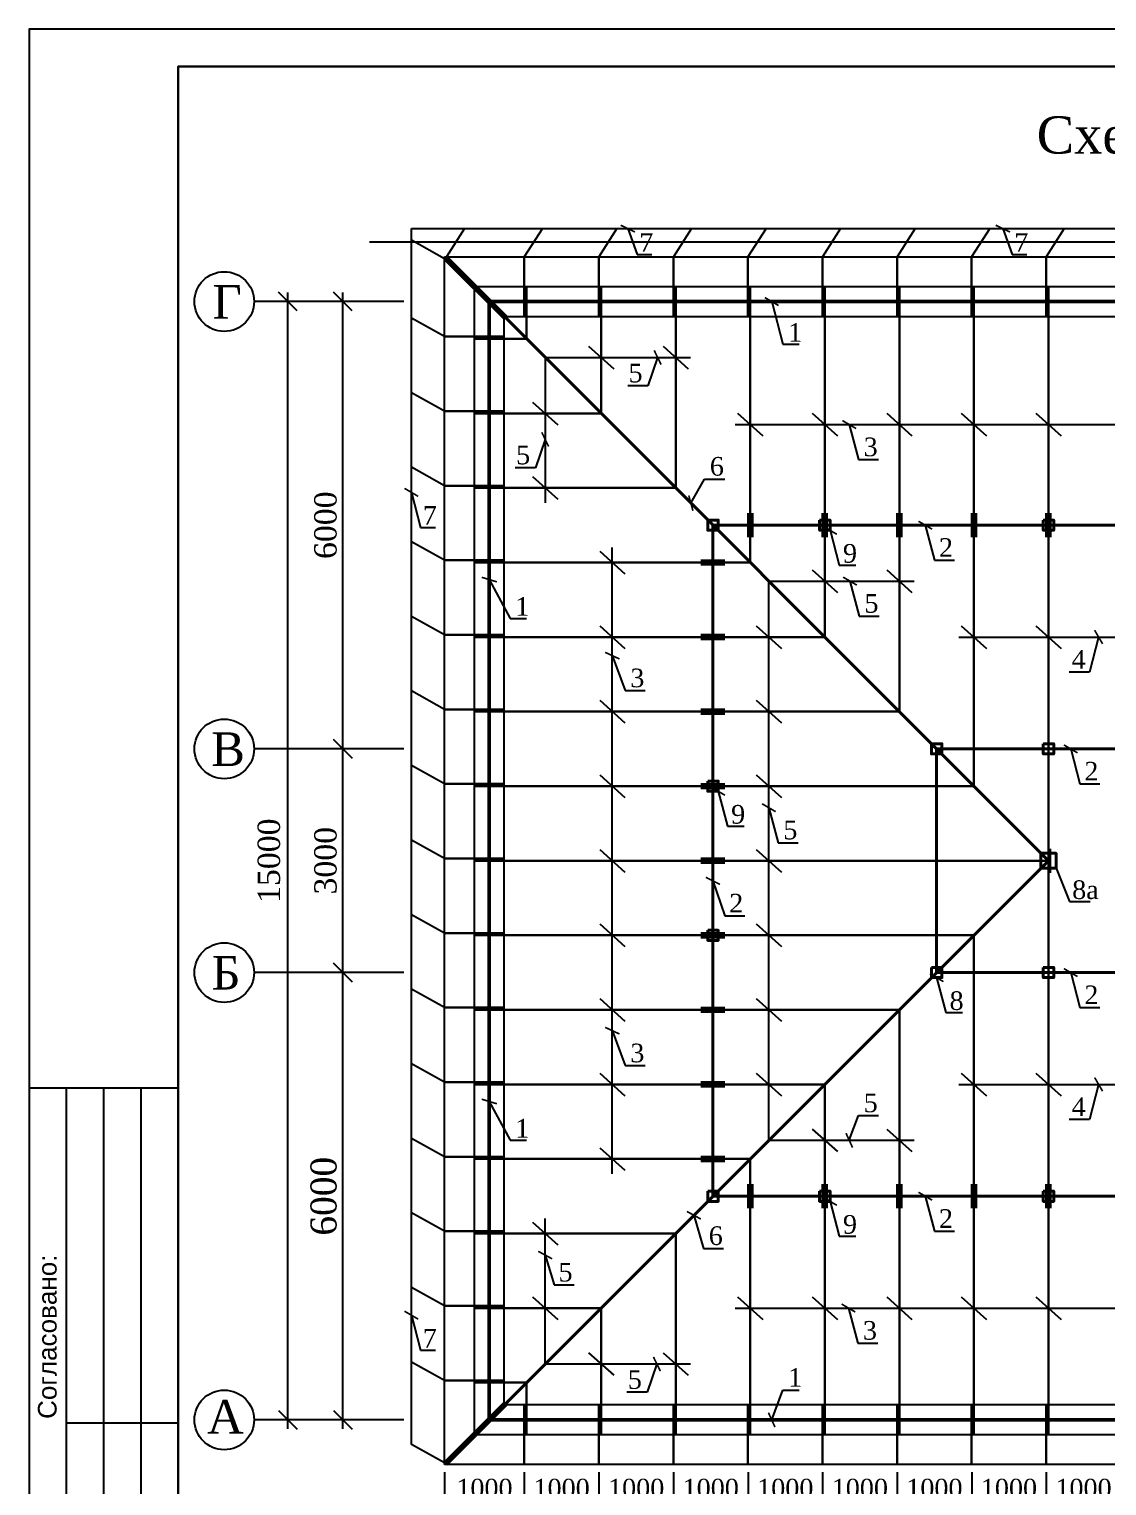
# Model space of a CAD drawing. Header units: millimetres. Extents: x 572274 to 2241483, y -888675 to -304135.
# Drawn here: x 1799981 to 1814436, y -635346 to -615807 of the extents above; entities that cross this region are included whole.
import ezdxf

# ---------------------------------------------------------------- set-up
doc = ezdxf.new("R2010")
doc.units = ezdxf.units.MM
doc.linetypes.add('ACAD_ISO02W100', pattern=[15, 12, -3])
doc.linetypes.add('ACAD_ISO04W100', pattern=[30, 24, -3, 0, -3])
for name, color, linetype, lineweight in [('PLAN', 250, 'Continuous', 25), ('Размерные линии', 5, 'Continuous', 9), ('стены', 250, 'Continuous', 30)]:
    doc.layers.add(name, color=color, linetype=linetype, lineweight=lineweight)
doc.layers.add('Оси', color=10, linetype='ACAD_ISO04W100')
doc.styles.add('arial', font='arial.ttf', dxfattribs={"height": 300})
doc.styles.get("Standard").update_dxf_attribs({"font": 'isocpeur.ttf'})
doc.styles.add('WMF-Times New Roman0', font='times.ttf')
doc.dimstyles.new('Copy(2) of ISO-25', dxfattribs={"dimtxt": 300, "dimasz": 180, "dimexe": 60, "dimexo": 0, "dimgap": 80, "dimtad": 1, "dimtxsty": 'Standard', "dimblk": 'ARCHTICK', "dimcen": 150, "dimdle": 60, "dimazin": 0, "dimtfac": 1, "dimtmove": 0, "dimatfit": 3, "dimfxl": 60, "dimarcsym": 0})
doc.dimstyles.new('ISO-25$0', dxfattribs={"dimtxt": 300, "dimasz": 200, "dimexe": 100, "dimexo": 300, "dimgap": 50, "dimtad": 1, "dimdec": 0, "dimtxsty": 'Standard', "dimblk": 'OBLIQUE', "dimcen": 250, "dimdle": 150, "dimadec": 0, "dimazin": 0, "dimtfac": 1, "dimtdec": 0, "dimtmove": 0, "dimatfit": 3, "dimldrblk": 'OBLIQUE', "dimfxl": 1.25, "dimarcsym": 0})

# ---------------------------------------------------------------- blocks, each defined once
blk = doc.blocks.new('shtamp cheti azu')
blk.add_line((455458, 81217), (457458, 81217))
at = {"lineweight": 25, "ltscale": 100}
for p, q in [((455958, 74717), (455958, 81217)), ((456458, 74717), (456458, 81217)), ((456958, 74717), (456958, 81217)), ((457458, 76717), (455958, 76717)), ((457458, 74702), (455458, 74702)), ((456258, 66217), (456258, 74717)), ((456758, 66217), (456758, 74717)), ((457458, 72217), (456258, 72217)), ((457458, 68717), (456258, 68717)), ((457458, 66217), (456258, 66217))]:
    blk.add_line(p, q, dxfattribs=at)
at = {"color": 1, "linetype": 'ACAD_ISO02W100', "lineweight": 5, "ltscale": 70, "char_height": 250, "attachment_point": 1, "rotation": 90, "style": 'arial'}
for s, insert in [('{\\fArial|b0|i0|c204|p34;Согласовано:}', (455576, 76776)), ('{\\fArial|b0|i0|c204|p34;Взам. инв. N}', (456376, 72315)), ('{\\fArial|b0|i0|c204|p34;Подпись и дата}', (456376, 68815)), ('{\\fArial|b0|i0|c204|p34;Инв. N подл.}', (456376, 66315))]:
    blk.add_mtext(s, dxfattribs=dict(at, insert=insert))
blk = doc.blocks.new('_Oblique')
at = {"color": 0, "linetype": 'ByBlock', "lineweight": -2}
blk.add_line((-0.5, -0.5), (0.5, 0.5), dxfattribs=at)
blk = doc.blocks.new('*D797')
at = {"color": 0, "lineweight": -2, "transparency": 16777216}
for p, q in [((1806623, -635161), (1806623, -635656)), ((1807623, -635161), (1807623, -635656)), ((1806523, -635556), (1807723, -635556))]:
    blk.add_line(p, q, dxfattribs=at)
at = {"layer": 'Defpoints', "color": 0, "lineweight": 25, "transparency": 16777216}
for p in [(1806623, -635061), (1807623, -635061), (1807623, -635556)]:
    blk.add_point(p, dxfattribs=at)
at = {"color": 0, "lineweight": -2, "transparency": 16777216, "xscale": 180, "yscale": 180, "zscale": 180, "rotation": 180}
blk.add_blockref('_Oblique', (1806623, -635556), dxfattribs=at)
at = {"color": 0, "lineweight": -2, "transparency": 16777216, "xscale": 180, "yscale": 180, "zscale": 180}
blk.add_blockref('_Oblique', (1807623, -635556), dxfattribs=at)
at = {"color": 0, "lineweight": 25, "transparency": 16777216, "insert": (1807123, -635378), "char_height": 300, "attachment_point": 5, "style": 'WMF-Times New Roman0'}
blk.add_mtext('{\\H0.83333x;1000}', dxfattribs=at)
blk = doc.blocks.new('*D798')
at = {"color": 0, "lineweight": -2, "transparency": 16777216}
for p, q in [((1805553, -635161), (1805553, -635656)), ((1806623, -635161), (1806623, -635656)), ((1805453, -635556), (1806723, -635556))]:
    blk.add_line(p, q, dxfattribs=at)
at = {"layer": 'Defpoints', "color": 0, "lineweight": 25, "transparency": 16777216}
for p in [(1805553, -635061), (1806623, -635061), (1806623, -635556)]:
    blk.add_point(p, dxfattribs=at)
at = {"color": 0, "lineweight": -2, "transparency": 16777216, "xscale": 180, "yscale": 180, "zscale": 180, "rotation": 180}
blk.add_blockref('_Oblique', (1805553, -635556), dxfattribs=at)
at = {"color": 0, "lineweight": -2, "transparency": 16777216, "xscale": 180, "yscale": 180, "zscale": 180}
blk.add_blockref('_Oblique', (1806623, -635556), dxfattribs=at)
at = {"color": 0, "lineweight": 25, "transparency": 16777216, "insert": (1806088, -635378), "char_height": 300, "attachment_point": 5, "style": 'WMF-Times New Roman0'}
blk.add_mtext('{\\H0.83333x;1000}', dxfattribs=at)
blk = doc.blocks.new('*D799')
at = {"color": 0, "lineweight": -2, "transparency": 16777216}
for p, q in [((1807623, -635161), (1807623, -635656)), ((1808623, -635161), (1808623, -635656)), ((1807523, -635556), (1808723, -635556))]:
    blk.add_line(p, q, dxfattribs=at)
at = {"layer": 'Defpoints', "color": 0, "lineweight": 25, "transparency": 16777216}
for p in [(1807623, -635061), (1808623, -635061), (1808623, -635556)]:
    blk.add_point(p, dxfattribs=at)
at = {"color": 0, "lineweight": -2, "transparency": 16777216, "xscale": 180, "yscale": 180, "zscale": 180, "rotation": 180}
blk.add_blockref('_Oblique', (1807623, -635556), dxfattribs=at)
at = {"color": 0, "lineweight": -2, "transparency": 16777216, "xscale": 180, "yscale": 180, "zscale": 180}
blk.add_blockref('_Oblique', (1808623, -635556), dxfattribs=at)
at = {"color": 0, "lineweight": 25, "transparency": 16777216, "insert": (1808123, -635378), "char_height": 300, "attachment_point": 5, "style": 'WMF-Times New Roman0'}
blk.add_mtext('{\\H0.83333x;1000}', dxfattribs=at)
blk = doc.blocks.new('*D800')
at = {"color": 0, "lineweight": -2, "transparency": 16777216}
for p, q in [((1808623, -635161), (1808623, -635656)), ((1809623, -635161), (1809623, -635656)), ((1808523, -635556), (1809723, -635556))]:
    blk.add_line(p, q, dxfattribs=at)
at = {"layer": 'Defpoints', "color": 0, "lineweight": 25, "transparency": 16777216}
for p in [(1808623, -635061), (1809623, -635061), (1809623, -635556)]:
    blk.add_point(p, dxfattribs=at)
at = {"color": 0, "lineweight": -2, "transparency": 16777216, "xscale": 180, "yscale": 180, "zscale": 180, "rotation": 180}
blk.add_blockref('_Oblique', (1808623, -635556), dxfattribs=at)
at = {"color": 0, "lineweight": -2, "transparency": 16777216, "xscale": 180, "yscale": 180, "zscale": 180}
blk.add_blockref('_Oblique', (1809623, -635556), dxfattribs=at)
at = {"color": 0, "lineweight": 25, "transparency": 16777216, "insert": (1809123, -635378), "char_height": 300, "attachment_point": 5, "style": 'WMF-Times New Roman0'}
blk.add_mtext('{\\H0.83333x;1000}', dxfattribs=at)
blk = doc.blocks.new('*D801')
at = {"color": 0, "lineweight": -2, "transparency": 16777216}
for p, q in [((1809623, -635161), (1809623, -635656)), ((1810623, -635161), (1810623, -635656)), ((1809523, -635556), (1810723, -635556))]:
    blk.add_line(p, q, dxfattribs=at)
at = {"layer": 'Defpoints', "color": 0, "lineweight": 25, "transparency": 16777216}
for p in [(1809623, -635061), (1810623, -635061), (1810623, -635556)]:
    blk.add_point(p, dxfattribs=at)
at = {"color": 0, "lineweight": -2, "transparency": 16777216, "xscale": 180, "yscale": 180, "zscale": 180, "rotation": 180}
blk.add_blockref('_Oblique', (1809623, -635556), dxfattribs=at)
at = {"color": 0, "lineweight": -2, "transparency": 16777216, "xscale": 180, "yscale": 180, "zscale": 180}
blk.add_blockref('_Oblique', (1810623, -635556), dxfattribs=at)
at = {"color": 0, "lineweight": 25, "transparency": 16777216, "insert": (1810123, -635378), "char_height": 300, "attachment_point": 5, "style": 'WMF-Times New Roman0'}
blk.add_mtext('{\\H0.83333x;1000}', dxfattribs=at)
blk = doc.blocks.new('*D787')
at = {"color": 0, "lineweight": -2, "transparency": 16777216}
for p, q in [((1810623, -635161), (1810623, -635656)), ((1811623, -635161), (1811623, -635656)), ((1810523, -635556), (1811723, -635556))]:
    blk.add_line(p, q, dxfattribs=at)
at = {"layer": 'Defpoints', "color": 0, "lineweight": 25, "transparency": 16777216}
for p in [(1810623, -635061), (1811623, -635061), (1811623, -635556)]:
    blk.add_point(p, dxfattribs=at)
at = {"color": 0, "lineweight": -2, "transparency": 16777216, "xscale": 180, "yscale": 180, "zscale": 180, "rotation": 180}
blk.add_blockref('_Oblique', (1810623, -635556), dxfattribs=at)
at = {"color": 0, "lineweight": -2, "transparency": 16777216, "xscale": 180, "yscale": 180, "zscale": 180}
blk.add_blockref('_Oblique', (1811623, -635556), dxfattribs=at)
at = {"color": 0, "lineweight": 25, "transparency": 16777216, "insert": (1811123, -635378), "char_height": 300, "attachment_point": 5, "style": 'WMF-Times New Roman0'}
blk.add_mtext('{\\H0.83333x;1000}', dxfattribs=at)
blk = doc.blocks.new('*D788')
at = {"color": 0, "lineweight": -2, "transparency": 16777216}
for p, q in [((1811623, -635161), (1811623, -635656)), ((1812623, -635161), (1812623, -635656)), ((1811523, -635556), (1812723, -635556))]:
    blk.add_line(p, q, dxfattribs=at)
at = {"layer": 'Defpoints', "color": 0, "lineweight": 25, "transparency": 16777216}
for p in [(1811623, -635061), (1812623, -635061), (1812623, -635556)]:
    blk.add_point(p, dxfattribs=at)
at = {"color": 0, "lineweight": -2, "transparency": 16777216, "xscale": 180, "yscale": 180, "zscale": 180, "rotation": 180}
blk.add_blockref('_Oblique', (1811623, -635556), dxfattribs=at)
at = {"color": 0, "lineweight": -2, "transparency": 16777216, "xscale": 180, "yscale": 180, "zscale": 180}
blk.add_blockref('_Oblique', (1812623, -635556), dxfattribs=at)
at = {"color": 0, "lineweight": 25, "transparency": 16777216, "insert": (1812123, -635378), "char_height": 300, "attachment_point": 5, "style": 'WMF-Times New Roman0'}
blk.add_mtext('{\\H0.83333x;1000}', dxfattribs=at)
blk = doc.blocks.new('*D789')
at = {"color": 0, "lineweight": -2, "transparency": 16777216}
for p, q in [((1812623, -635161), (1812623, -635656)), ((1813623, -635161), (1813623, -635656)), ((1812523, -635556), (1813723, -635556))]:
    blk.add_line(p, q, dxfattribs=at)
at = {"layer": 'Defpoints', "color": 0, "lineweight": 25, "transparency": 16777216}
for p in [(1812623, -635061), (1813623, -635061), (1813623, -635556)]:
    blk.add_point(p, dxfattribs=at)
at = {"color": 0, "lineweight": -2, "transparency": 16777216, "xscale": 180, "yscale": 180, "zscale": 180, "rotation": 180}
blk.add_blockref('_Oblique', (1812623, -635556), dxfattribs=at)
at = {"color": 0, "lineweight": -2, "transparency": 16777216, "xscale": 180, "yscale": 180, "zscale": 180}
blk.add_blockref('_Oblique', (1813623, -635556), dxfattribs=at)
at = {"color": 0, "lineweight": 25, "transparency": 16777216, "insert": (1813123, -635378), "char_height": 300, "attachment_point": 5, "style": 'WMF-Times New Roman0'}
blk.add_mtext('{\\H0.83333x;1000}', dxfattribs=at)
blk = doc.blocks.new('*D790')
at = {"color": 0, "lineweight": -2, "transparency": 16777216}
for p, q in [((1813623, -635161), (1813623, -635656)), ((1814623, -635161), (1814623, -635656)), ((1813523, -635556), (1814723, -635556))]:
    blk.add_line(p, q, dxfattribs=at)
at = {"layer": 'Defpoints', "color": 0, "lineweight": 25, "transparency": 16777216}
for p in [(1813623, -635061), (1814623, -635061), (1814623, -635556)]:
    blk.add_point(p, dxfattribs=at)
at = {"color": 0, "lineweight": -2, "transparency": 16777216, "xscale": 180, "yscale": 180, "zscale": 180, "rotation": 180}
blk.add_blockref('_Oblique', (1813623, -635556), dxfattribs=at)
at = {"color": 0, "lineweight": -2, "transparency": 16777216, "xscale": 180, "yscale": 180, "zscale": 180}
blk.add_blockref('_Oblique', (1814623, -635556), dxfattribs=at)
at = {"color": 0, "lineweight": 25, "transparency": 16777216, "insert": (1814123, -635378), "char_height": 300, "attachment_point": 5, "style": 'WMF-Times New Roman0'}
blk.add_mtext('{\\H0.83333x;1000}', dxfattribs=at)
blk = doc.blocks.new('*D809')
at = {"color": 0, "lineweight": -2, "transparency": 16777216}
for p, q in [((1804190, -634581), (1804190, -628341)), ((1805008, -628461), (1804070, -628461)), ((1805008, -634461), (1804070, -634461))]:
    blk.add_line(p, q, dxfattribs=at)
at = {"layer": 'Defpoints', "color": 0, "lineweight": 25, "transparency": 16777216}
for p in [(1804190, -628461), (1805108, -628461), (1805108, -634461)]:
    blk.add_point(p, dxfattribs=at)
at = {"color": 0, "lineweight": -2, "transparency": 16777216, "xscale": 250, "yscale": 250, "zscale": 250}
for p, rotation in [((1804190, -628461), 90), ((1804190, -634461), 270)]:
    blk.add_blockref('_Oblique', p, dxfattribs=dict(at, rotation=rotation))
at = {"color": 0, "lineweight": 25, "transparency": 16777216, "insert": (1803932, -631461), "char_height": 300, "attachment_point": 5, "rotation": 90, "style": 'WMF-Times New Roman0'}
blk.add_mtext('{\\H1.1667x;6000}', dxfattribs=at)
blk = doc.blocks.new('*D810')
at = {"color": 0, "lineweight": -2, "transparency": 16777216}
for p, q in [((1804190, -628581), (1804190, -625341)), ((1805008, -625461), (1804070, -625461)), ((1805008, -628461), (1804070, -628461))]:
    blk.add_line(p, q, dxfattribs=at)
at = {"layer": 'Defpoints', "color": 0, "lineweight": 25, "transparency": 16777216}
for p in [(1804190, -625461), (1805108, -625461), (1805108, -628461)]:
    blk.add_point(p, dxfattribs=at)
at = {"color": 0, "lineweight": -2, "transparency": 16777216, "xscale": 250, "yscale": 250, "zscale": 250}
for p, rotation in [((1804190, -625461), 90), ((1804190, -628461), 270)]:
    blk.add_blockref('_Oblique', p, dxfattribs=dict(at, rotation=rotation))
at = {"color": 0, "lineweight": 25, "transparency": 16777216, "insert": (1803957, -626961), "char_height": 300, "attachment_point": 5, "rotation": 90, "style": 'WMF-Times New Roman0'}
blk.add_mtext('3000', dxfattribs=at)
blk = doc.blocks.new('*D811')
at = {"color": 0, "lineweight": -2, "transparency": 16777216}
for p, q in [((1804190, -625581), (1804190, -619341)), ((1805008, -619461), (1804070, -619461)), ((1805008, -625461), (1804070, -625461))]:
    blk.add_line(p, q, dxfattribs=at)
at = {"layer": 'Defpoints', "color": 0, "lineweight": 25, "transparency": 16777216}
for p in [(1804190, -619461), (1805108, -619461), (1805108, -625461)]:
    blk.add_point(p, dxfattribs=at)
at = {"color": 0, "lineweight": -2, "transparency": 16777216, "xscale": 250, "yscale": 250, "zscale": 250}
for p, rotation in [((1804190, -619461), 90), ((1804190, -625461), 270)]:
    blk.add_blockref('_Oblique', p, dxfattribs=dict(at, rotation=rotation))
at = {"color": 0, "lineweight": 25, "transparency": 16777216, "insert": (1803957, -622461), "char_height": 300, "attachment_point": 5, "rotation": 90, "style": 'WMF-Times New Roman0'}
blk.add_mtext('6000', dxfattribs=at)
blk = doc.blocks.new('*D812')
at = {"color": 0, "lineweight": -2, "transparency": 16777216}
for p, q in [((1803450, -634581), (1803450, -619341)), ((1805008, -619461), (1803330, -619461)), ((1805008, -634461), (1803330, -634461))]:
    blk.add_line(p, q, dxfattribs=at)
at = {"layer": 'Defpoints', "color": 0, "lineweight": 25, "transparency": 16777216}
for p in [(1803450, -619461), (1805108, -619461), (1805108, -634461)]:
    blk.add_point(p, dxfattribs=at)
at = {"color": 0, "lineweight": -2, "transparency": 16777216, "xscale": 250, "yscale": 250, "zscale": 250}
for p, rotation in [((1803450, -619461), 90), ((1803450, -634461), 270)]:
    blk.add_blockref('_Oblique', p, dxfattribs=dict(at, rotation=rotation))
at = {"color": 0, "lineweight": 25, "transparency": 16777216, "insert": (1803198, -626961), "char_height": 300, "attachment_point": 5, "rotation": 90, "style": 'WMF-Times New Roman0'}
blk.add_mtext('15000', dxfattribs=at)
blk = doc.blocks.new('_ArchTick')
at = {"color": 0, "linetype": 'ByBlock', "const_width": 0.15}
blk.add_lwpolyline([(-0.5, -0.5), (0.5, 0.5)], dxfattribs=at)

msp = doc.modelspace()

# ---------------------------------------------------------------- linework, layer by layer
at = {"color": 5, "lineweight": 25}
for p, q in [((1805107.657, -634789.934), (1805107.657, -618482.793)), ((1805107.657, -618482.793), (1828247.233, -618482.793)), ((1805820.67, -618482.793), (1805577.885, -618861.173)), ((1806865.67, -618482.793), (1806622.885, -618861.173)), ((1807865.67, -618482.793), (1807622.885, -618861.173)), ((1808865.67, -618482.793), (1808622.885, -618861.173)), ((1809865.67, -618482.793), (1809622.885, -618861.173)), ((1810865.67, -618482.793), (1810622.885, -618861.173)), ((1811865.67, -618482.793), (1811622.885, -618861.173)), ((1812865.67, -618482.793), (1812622.885, -618861.173)), ((1813865.67, -618482.793), (1813622.885, -618861.173)), ((1805552.885, -618886.173), (1805107.657, -618639.934)), ((1805552.885, -619930.871), (1805107.657, -619684.632)), ((1807483.8, -620059.792), (1807821.971, -620362.553)), ((1808483.8, -620059.792), (1808821.971, -620362.553)), ((1806902.885, -620211.173), (1808852.885, -620211.173)), ((1806902.885, -620211.173), (1806902.885, -622161.173)), ((1805552.885, -620930.871), (1805107.657, -620684.632)), ((1806733.8, -620809.792), (1807071.971, -621112.553)), ((1809452.885, -621111.173), (1823852.885, -621111.173)), ((1809483.8, -620959.792), (1809821.971, -621262.553)), ((1810483.8, -620959.792), (1810821.971, -621262.553)), ((1811483.8, -620959.792), (1811821.971, -621262.553)), ((1812483.8, -620959.792), (1812821.971, -621262.553)), ((1813483.8, -620959.792), (1813821.971, -621262.553)), ((1805552.885, -621930.871), (1805107.657, -621684.632)), ((1806733.8, -621809.792), (1807071.971, -622112.553)), ((1805552.885, -622930.871), (1805107.657, -622684.632)), ((1807633.8, -622809.792), (1807971.971, -623112.553)), ((1807802.885, -631161.173), (1807802.885, -622761.173)), ((1810483.8, -623059.792), (1810821.971, -623362.553)), ((1811483.8, -623059.792), (1811821.971, -623362.553)), ((1809902.885, -630711.173), (1809902.885, -623211.173)), ((1809902.885, -623211.173), (1811852.885, -623211.173)), ((1805552.885, -623930.871), (1805107.657, -623684.632)), ((1807633.8, -623809.792), (1807971.971, -624112.553)), ((1809733.8, -623809.792), (1810071.971, -624112.553)), ((1812483.8, -623809.792), (1812821.971, -624112.553)), ((1813483.8, -623809.792), (1813821.971, -624112.553)), ((1812452.885, -623961.173), (1820852.885, -623961.173)), ((1805552.885, -624930.871), (1805107.657, -624684.632)), ((1807633.8, -624809.792), (1807971.971, -625112.553)), ((1809733.8, -624809.792), (1810071.971, -625112.553)), ((1805552.885, -625930.871), (1805107.657, -625684.632)), ((1807633.8, -625809.792), (1807971.971, -626112.553)), ((1809733.8, -625809.792), (1810071.971, -626112.553)), ((1805552.885, -626930.871), (1805107.657, -626684.632)), ((1807633.8, -626809.792), (1807971.971, -627112.553)), ((1809733.8, -626809.792), (1810071.971, -627112.553)), ((1805552.885, -627930.871), (1805107.657, -627684.632)), ((1807633.8, -627809.792), (1807971.971, -628112.553)), ((1809733.8, -627809.792), (1810071.971, -628112.553)), ((1805552.885, -628930.871), (1805107.657, -628684.632)), ((1807633.8, -628809.792), (1807971.971, -629112.553)), ((1809733.8, -628809.792), (1810071.971, -629112.553)), ((1805552.885, -629930.871), (1805107.657, -629684.632)), ((1807633.8, -629809.792), (1807971.971, -630112.553)), ((1809733.8, -629809.792), (1810071.971, -630112.553)), ((1812483.8, -629809.792), (1812821.971, -630112.553)), ((1813483.8, -629809.792), (1813821.971, -630112.553)), ((1812452.885, -629961.173), (1820852.885, -629961.173)), ((1805552.885, -630930.871), (1805107.657, -630684.632)), ((1810483.8, -630559.792), (1810821.971, -630862.553)), ((1811483.8, -630559.792), (1811821.971, -630862.553)), ((1807633.8, -630809.792), (1807971.971, -631112.553)), ((1809902.885, -630711.173), (1811852.885, -630711.173)), ((1805552.885, -631930.871), (1805107.657, -631684.632)), ((1806733.8, -631809.792), (1807071.971, -632112.553)), ((1806902.885, -633711.173), (1806902.885, -631761.173)), ((1805552.885, -632930.871), (1805107.657, -632684.632)), ((1806733.8, -632809.792), (1807071.971, -633112.553)), ((1809483.8, -632809.792), (1809821.971, -633112.553)), ((1810483.8, -632809.792), (1810821.971, -633112.553)), ((1811483.8, -632809.792), (1811821.971, -633112.553)), ((1812483.8, -632809.792), (1812821.971, -633112.553)), ((1813483.8, -632809.792), (1813821.971, -633112.553)), ((1809452.885, -632961.173), (1823852.885, -632961.173)), ((1807483.8, -633559.792), (1807821.971, -633862.553)), ((1808483.8, -633559.792), (1808821.971, -633862.553)), ((1805552.885, -633930.871), (1805107.657, -633684.632)), ((1806902.885, -633711.173), (1808852.885, -633711.173)), ((1805552.885, -635036.173), (1805107.657, -634789.934))]:
    msp.add_line(p, q, dxfattribs=at)
at = {"lineweight": 40}
for p, q in [((1805552.885, -618886.173), (1806352.885, -619686.173)), ((1806377.885, -619661.173), (1805577.885, -618861.173)), ((1805952.885, -619261.173), (1813652.885, -626961.173)), ((1809152.885, -622461.173), (1824152.885, -622461.173)), ((1809152.885, -631461.173), (1809152.885, -622461.173)), ((1812152.885, -625461.173), (1821152.885, -625461.173)), ((1812152.885, -628461.173), (1812152.885, -625461.173)), ((1805952.885, -634661.173), (1813652.885, -626961.173)), ((1812152.885, -628461.173), (1821152.885, -628461.173)), ((1809152.885, -631461.173), (1824152.885, -631461.173)), ((1805552.885, -635036.173), (1806352.885, -634236.173)), ((1806377.885, -634261.173), (1805577.885, -635061.173))]:
    msp.add_line(p, q, dxfattribs=at)
at = {"lineweight": 30}
for p, q in [((1806622.885, -619661.173), (1806622.885, -618861.173)), ((1807622.885, -619661.173), (1807622.885, -618861.173)), ((1808622.885, -619661.173), (1808622.885, -618861.173)), ((1809622.885, -619661.173), (1809622.885, -618861.173)), ((1810622.885, -619661.173), (1810622.885, -618861.173)), ((1811622.885, -619661.173), (1811622.885, -618861.173)), ((1812622.885, -619661.173), (1812622.885, -618861.173)), ((1813622.885, -619661.173), (1813622.885, -618861.173)), ((1806652.885, -619961.173), (1806652.885, -619261.173)), ((1807652.885, -620961.173), (1807652.885, -619261.173)), ((1808652.885, -621961.173), (1808652.885, -619261.173)), ((1809652.885, -622961.173), (1809652.885, -619261.173)), ((1810652.885, -623961.173), (1810652.885, -619261.173)), ((1811652.885, -624961.173), (1811652.885, -619261.173)), ((1812652.885, -625961.173), (1812652.885, -619261.173)), ((1813652.885, -634661.173), (1813652.885, -619261.173)), ((1805552.885, -619930.871), (1806352.885, -619930.871)), ((1806652.885, -619961.173), (1805952.885, -619961.173)), ((1805552.885, -620930.871), (1806352.885, -620930.871)), ((1807652.885, -620961.173), (1805952.885, -620961.173)), ((1805552.885, -621930.871), (1806352.885, -621930.871)), ((1808652.885, -621961.173), (1805952.885, -621961.173)), ((1805552.885, -622930.871), (1806352.885, -622930.871)), ((1809652.885, -622961.173), (1805952.885, -622961.173)), ((1805552.885, -623930.871), (1806352.885, -623930.871)), ((1810652.885, -623961.173), (1805952.885, -623961.173)), ((1805552.885, -624930.871), (1806352.885, -624930.871)), ((1811652.885, -624961.173), (1805952.885, -624961.173)), ((1805552.885, -625930.871), (1806352.885, -625930.871)), ((1812652.885, -625961.173), (1805952.885, -625961.173)), ((1805552.885, -626930.871), (1806352.885, -626930.871)), ((1813652.885, -626961.173), (1805952.885, -626961.173)), ((1805552.885, -627930.871), (1806352.885, -627930.871)), ((1812652.885, -627961.173), (1805952.885, -627961.173)), ((1812652.885, -634661.173), (1812652.885, -627961.173)), ((1805552.885, -628930.871), (1806352.885, -628930.871)), ((1811652.885, -628961.173), (1805952.885, -628961.173)), ((1811652.885, -634661.173), (1811652.885, -628961.173)), ((1805552.885, -629930.871), (1806352.885, -629930.871)), ((1810652.885, -629961.173), (1805952.885, -629961.173)), ((1810652.885, -634661.173), (1810652.885, -629961.173)), ((1805552.885, -630930.871), (1806352.885, -630930.871)), ((1809652.885, -630961.173), (1805952.885, -630961.173)), ((1809652.885, -634661.173), (1809652.885, -630961.173)), ((1805552.885, -631930.871), (1806352.885, -631930.871)), ((1808652.885, -631961.173), (1805952.885, -631961.173)), ((1808652.885, -634661.173), (1808652.885, -631961.173)), ((1805552.885, -632930.871), (1806352.885, -632930.871)), ((1807652.885, -632961.173), (1805952.885, -632961.173)), ((1807652.885, -634661.173), (1807652.885, -632961.173)), ((1805552.885, -633930.871), (1806352.885, -633930.871)), ((1806652.885, -633961.173), (1805952.885, -633961.173)), ((1806652.885, -634661.173), (1806652.885, -633961.173)), ((1806622.885, -635061.173), (1806622.885, -634261.173)), ((1807622.885, -635061.173), (1807622.885, -634261.173)), ((1808622.885, -635061.173), (1808622.885, -634261.173)), ((1809622.885, -635061.173), (1809622.885, -634261.173)), ((1810622.885, -635061.173), (1810622.885, -634261.173)), ((1811622.885, -635061.173), (1811622.885, -634261.173)), ((1812622.885, -635061.173), (1812622.885, -634261.173)), ((1813622.885, -635061.173), (1813622.885, -634261.173))]:
    msp.add_line(p, q, dxfattribs=at)
at = {"lineweight": 25}
for p, q in [((1804189.716, -619461.173), (1802998.073, -619461.173)), ((1807652.885, -620961.173), (1807652.885, -619461.173)), ((1812652.885, -622461.173), (1812652.885, -625461.173)), ((1804189.716, -625461.173), (1802998.073, -625461.173)), ((1813755.151, -627060.448), (1813933.674, -627507.925)), ((1813933.674, -627507.925), (1814210.949, -627507.925)), ((1804189.716, -628461.173), (1802998.073, -628461.173)), ((1804189.716, -634461.173), (1802998.073, -634461.173))]:
    msp.add_line(p, q, dxfattribs=at)
at = {"color": 0, "lineweight": 50}
for p, q in [((1809632.885, -622299.873), (1809632.885, -622622.472)), ((1809672.885, -622299.873), (1809672.885, -622622.472)), ((1810632.885, -622299.873), (1810632.885, -622622.472)), ((1810672.885, -622299.873), (1810672.885, -622622.472)), ((1811632.885, -622299.873), (1811632.885, -622622.472)), ((1811672.885, -622299.873), (1811672.885, -622622.472)), ((1812632.885, -622299.873), (1812632.885, -622622.472)), ((1812672.885, -622299.873), (1812672.885, -622622.472)), ((1813632.885, -622299.873), (1813632.885, -622622.472)), ((1813672.885, -622299.873), (1813672.885, -622622.472)), ((1809314.185, -622941.173), (1808991.586, -622941.173)), ((1809314.185, -622981.173), (1808991.586, -622981.173)), ((1809314.185, -623941.173), (1808991.586, -623941.173)), ((1809314.185, -623981.173), (1808991.586, -623981.173)), ((1809314.185, -624941.173), (1808991.586, -624941.173)), ((1809314.185, -624981.173), (1808991.586, -624981.173)), ((1809314.185, -625941.173), (1808991.586, -625941.173)), ((1809314.185, -625981.173), (1808991.586, -625981.173)), ((1809314.185, -626941.173), (1808991.586, -626941.173)), ((1809314.185, -626981.173), (1808991.586, -626981.173)), ((1813667.885, -626799.873), (1813667.885, -627122.472)), ((1809314.185, -627941.173), (1808991.586, -627941.173)), ((1809314.185, -627981.173), (1808991.586, -627981.173)), ((1809314.185, -628941.173), (1808991.586, -628941.173)), ((1809314.185, -628981.173), (1808991.586, -628981.173)), ((1809314.185, -629941.173), (1808991.586, -629941.173)), ((1809314.185, -629981.173), (1808991.586, -629981.173)), ((1809314.185, -630941.173), (1808991.586, -630941.173)), ((1809314.185, -630981.173), (1808991.586, -630981.173)), ((1809632.885, -631299.873), (1809632.885, -631622.472)), ((1809672.885, -631299.873), (1809672.885, -631622.472)), ((1810632.885, -631299.873), (1810632.885, -631622.472)), ((1810672.885, -631299.873), (1810672.885, -631622.472)), ((1811632.885, -631299.873), (1811632.885, -631622.472)), ((1811672.885, -631299.873), (1811672.885, -631622.472)), ((1812632.885, -631299.873), (1812632.885, -631622.472)), ((1812672.885, -631299.873), (1812672.885, -631622.472)), ((1813632.885, -631299.873), (1813632.885, -631622.472)), ((1813672.885, -631299.873), (1813672.885, -631622.472))]:
    msp.add_line(p, q, dxfattribs=at)
at = {"lineweight": 25, "ltscale": 100}
msp.add_lwpolyline([(1799981.068, -645507.415), (1841981.068, -645507.415), (1841981.068, -615807.415), (1799981.068, -615807.415)], close=True, dxfattribs=at)
at = {"color": 1, "lineweight": 30}
msp.add_lwpolyline([(1801981.068, -645007.415), (1841481.068, -645007.415), (1841481.068, -616307.415), (1801981.068, -616307.415)], close=True, dxfattribs=at)
at = {"lineweight": 40}
for points in [[(1809082.402, -622392.75), (1809223.369, -622392.75), (1809223.369, -622529.596), (1809082.402, -622529.596)], [(1810582.402, -622392.75), (1810723.369, -622392.75), (1810723.369, -622529.596), (1810582.402, -622529.596)], [(1813582.402, -622392.75), (1813723.369, -622392.75), (1813723.369, -622529.596), (1813582.402, -622529.596)], [(1812082.402, -625392.75), (1812223.369, -625392.75), (1812223.369, -625529.596), (1812082.402, -625529.596)], [(1813582.402, -625392.75), (1813723.369, -625392.75), (1813723.369, -625529.596), (1813582.402, -625529.596)], [(1809082.402, -625892.75), (1809223.369, -625892.75), (1809223.369, -626029.596), (1809082.402, -626029.596)], [(1813550.62, -626861.897), (1813755.151, -626861.897), (1813755.151, -627060.448), (1813550.62, -627060.448)], [(1809082.402, -627892.75), (1809223.369, -627892.75), (1809223.369, -628029.596), (1809082.402, -628029.596)], [(1812082.402, -628392.75), (1812223.369, -628392.75), (1812223.369, -628529.596), (1812082.402, -628529.596)], [(1813582.402, -628392.75), (1813723.369, -628392.75), (1813723.369, -628529.596), (1813582.402, -628529.596)], [(1809082.402, -631392.75), (1809223.369, -631392.75), (1809223.369, -631529.596), (1809082.402, -631529.596)], [(1809082.402, -631392.75), (1809223.369, -631392.75), (1809223.369, -631529.596), (1809082.402, -631529.596)], [(1810582.402, -631392.75), (1810723.369, -631392.75), (1810723.369, -631529.596), (1810582.402, -631529.596)], [(1813582.402, -631392.75), (1813723.369, -631392.75), (1813723.369, -631529.596), (1813582.402, -631529.596)]]:
    msp.add_lwpolyline(points, close=True, dxfattribs=at)
at = {"lineweight": 25}
for centre in [(1802598.073, -619461.173), (1802598.073, -625461.173), (1802598.073, -628461.173), (1802598.073, -634461.173)]:
    msp.add_circle(centre, 400, dxfattribs=at)
at = {"layer": 'Оси', "color": 0, "linetype": 'ByBlock', "ltscale": 50}
for p, q in [((1804547.697, -618661.173), (1827352.885, -618661.173)), ((1805552.885, -618861.173), (1827752.885, -618861.173)), ((1805552.885, -635061.173), (1805552.885, -618861.173)), ((1805952.885, -619261.173), (1827352.885, -619261.173)), ((1805952.885, -634661.173), (1805952.885, -619261.173)), ((1806352.885, -619661.173), (1826952.885, -619661.173)), ((1806352.885, -634261.173), (1806352.885, -619661.173)), ((1826952.885, -634261.173), (1806352.885, -634261.173)), ((1827352.885, -634661.173), (1805952.885, -634661.173)), ((1827752.885, -635061.173), (1805552.885, -635061.173))]:
    msp.add_line(p, q, dxfattribs=at)
at = {"layer": 'Оси', "linetype": 'ByBlock', "lineweight": 50, "ltscale": 50}
for p, q in [((1806152.885, -619461.173), (1827152.885, -619461.173)), ((1806152.885, -634461.173), (1806152.885, -619461.173)), ((1827152.885, -634461.173), (1806152.885, -634461.173))]:
    msp.add_line(p, q, dxfattribs=at)

# ---------------------------------------------------------------- block references
msp.add_blockref('shtamp cheti azu', (1344523.501, -711223.918))

# ---------------------------------------------------------------- texts
at = {"color": 0, "insert": (1811229.361, -616976.224), "char_height": 500, "width": 22419.10382, "attachment_point": 1, "style": 'WMF-Times New Roman0'}
msp.add_mtext('            Схема  расположения элементов кровли.', dxfattribs=at)
at = {"layer": 'PLAN', "color": 0, "lineweight": 50, "ltscale": 0.2, "char_height": 250, "width": 392.79584}
for s, insert, attachment_point in [('{\\fTimes New Roman|b0|i0|c204|p18;7}', (1808164.309, -618544.226), 1), ('{\\fTimes New Roman|b0|i0|c204|p18;7}', (1813194.309, -618544.226), 1), ('{\\fTimes New Roman|b0|i0|c0|p18;1}', (1810161.585, -619748.893), 1), ('{\\fTimes New Roman|b0|i0|c204|p18;5}', (1808209.645, -620295.007), 3), ('{\\fTimes New Roman|b0|i0|c204|p18;3}', (1811174.309, -621285.007), 1), ('{\\fTimes New Roman|b0|i0|c204|p18;5}', (1806701.462, -621394.226), 3), ('{\\fTimes New Roman|b0|i0|c204|p18;6}', (1809111.068, -621546.065), 1), ('{\\fTimes New Roman|b0|i0|c204|p18;7}', (1805260.898, -622204.226), 1), ('{\\fTimes New Roman|b0|i0|c204|p18;2}', (1812184.309, -622635.007), 1), ('{\\fTimes New Roman|b0|i0|c204|p18;9}', (1810896.609, -622713.43), 1), ('{\\fTimes New Roman|b0|i0|c0|p18;1}', (1806501.122, -623425.038), 1), ('{\\fTimes New Roman|b0|i0|c204|p18;5}', (1811184.309, -623385.007), 1), ('{\\fTimes New Roman|b0|i0|c204|p18;4}', (1814152.428, -624135.007), 3), ('{\\fTimes New Roman|b0|i0|c204|p18;3}', (1808044.309, -624384.226), 1), ('{\\fTimes New Roman|b0|i0|c204|p18;2}', (1814134.309, -625635.007), 1), ('{\\fTimes New Roman|b0|i0|c204|p18;9}', (1809396.609, -626213.43), 1), ('{\\fTimes New Roman|b0|i0|c204|p18;5}', (1810096.126, -626424.226), 1), ('{\\fTimes New Roman|b0|i0|c204|p18;8а}', (1813970.645, -627224.922), 1), ('{\\fTimes New Roman|b0|i0|c204|p18;2}', (1809371.122, -627405.038), 1), ('{\\fTimes New Roman|b0|i0|c204|p18;8}', (1812326.126, -628713.43), 1), ('{\\fTimes New Roman|b0|i0|c204|p18;2}', (1814134.309, -628635.007), 1), ('{\\fTimes New Roman|b0|i0|c204|p18;3}', (1808044.309, -629414.226), 1), ('{\\fTimes New Roman|b0|i0|c204|p18;5}', (1811174.309, -630084.226), 1), ('{\\fTimes New Roman|b0|i0|c204|p18;4}', (1814152.428, -630135.007), 3), ('{\\fTimes New Roman|b0|i0|c0|p18;1}', (1806501.122, -630425.038), 1), ('{\\fTimes New Roman|b0|i0|c204|p18;2}', (1812184.309, -631635.007), 1), ('{\\fTimes New Roman|b0|i0|c204|p18;6}', (1809096.238, -631865.007), 1), ('{\\fTimes New Roman|b0|i0|c204|p18;9}', (1810896.609, -631713.43), 1), ('{\\fTimes New Roman|b0|i0|c204|p18;5}', (1807081.122, -632355.038), 1), ('{\\fTimes New Roman|b0|i0|c204|p18;7}', (1805260.898, -633240.391), 1), ('{\\fTimes New Roman|b0|i0|c204|p18;3}', (1811164.309, -633135.007), 1), ('{\\fTimes New Roman|b0|i0|c204|p18;5}', (1808199.645, -633795.007), 3), ('{\\fTimes New Roman|b0|i0|c0|p18;1}', (1810161.585, -633764.976), 1)]:
    msp.add_mtext(s, dxfattribs=dict(at, insert=insert, attachment_point=attachment_point))
at = {"layer": 'стены', "color": 0, "linetype": 'ByBlock', "lineweight": 25, "ltscale": 3, "char_height": 450, "width": 1369.00072, "attachment_point": 1, "style": 'WMF-Times New Roman0'}
for s, insert in [('Г', (1802440.361, -619240.907)), ('В', (1802422.345, -625239.344)), ('Б', (1802426.75, -628239.708)), ('А', (1802368.052, -634193.667))]:
    msp.add_mtext(s, dxfattribs=dict(at, insert=insert))

# ---------------------------------------------------------------- dimensions: what is measured, and where the dimension line sits
at = {"lineweight": 25}
for base, p1, p2, override, picture, middle in [((1803450.247, -619461.173), (1805107.657, -634461.173), (1805107.657, -619461.173), {"dimasz": 250, "dimexe": 120, "dimexo": 100, "dimgap": 100, "dimtxsty": 'WMF-Times New Roman0', "dimdle": 120, "dimtmove": 1, "dimarcsym": 1}, '*D812', (1803197.651, -626961.173)), ((1804189.716, -619461.173), (1805107.657, -625461.173), (1805107.657, -619461.173), {"dimasz": 250, "dimexe": 120, "dimexo": 100, "dimgap": 80, "dimtxsty": 'WMF-Times New Roman0', "dimdle": 120, "dimtmove": 1, "dimarcsym": 1}, '*D811', (1803957.12, -622461.173)), ((1804189.716, -625461.173), (1805107.657, -628461.173), (1805107.657, -625461.173), {"dimasz": 250, "dimexe": 120, "dimexo": 100, "dimgap": 80, "dimtxsty": 'WMF-Times New Roman0', "dimdle": 120, "dimtmove": 1, "dimarcsym": 1}, '*D810', (1803957.12, -626961.173))]:
    dim = msp.add_linear_dim(base=base, p1=p1, p2=p2, angle=90, dimstyle='ISO-25$0', override=override, dxfattribs=at)
    dim.commit()
    dim.dimension.update_dxf_attribs({"geometry": picture, "text_midpoint": middle})
dim = msp.add_linear_dim(base=(1804189.716, -628461.173), p1=(1805107.657, -634461.173), p2=(1805107.657, -628461.173), angle=90, text='{\\H1.1667x;<>}', dimstyle='ISO-25$0', override={"dimasz": 250, "dimexe": 120, "dimexo": 100, "dimgap": 80, "dimtxsty": 'WMF-Times New Roman0', "dimdle": 120, "dimarcsym": 1}, dxfattribs=at)
dim.commit()
dim.dimension.update_dxf_attribs({"geometry": '*D809', "text_midpoint": (1803931.682, -631461.173)})
for base, p1, p2, text, picture, middle in [((1806622.885, -635555.52), (1805552.885, -635061.173), (1806622.885, -635061.173), '{\\H0.83333x;1000}', '*D798', (1806087.885, -635378.357)), ((1807622.885, -635555.52), (1806622.885, -635061.173), (1807622.885, -635061.173), '{\\H0.83333x;<>}', '*D797', (1807122.885, -635378.357)), ((1808622.885, -635555.52), (1807622.885, -635061.173), (1808622.885, -635061.173), '{\\H0.83333x;<>}', '*D799', (1808122.885, -635378.357)), ((1809622.885, -635555.52), (1808622.885, -635061.173), (1809622.885, -635061.173), '{\\H0.83333x;<>}', '*D800', (1809122.885, -635378.357)), ((1810622.885, -635555.52), (1809622.885, -635061.173), (1810622.885, -635061.173), '{\\H0.83333x;<>}', '*D801', (1810122.885, -635378.357)), ((1811622.885, -635555.52), (1810622.885, -635061.173), (1811622.885, -635061.173), '{\\H0.83333x;<>}', '*D787', (1811122.885, -635378.357)), ((1812622.885, -635555.52), (1811622.885, -635061.173), (1812622.885, -635061.173), '{\\H0.83333x;<>}', '*D788', (1812122.885, -635378.357)), ((1813622.885, -635555.52), (1812622.885, -635061.173), (1813622.885, -635061.173), '{\\H0.83333x;<>}', '*D789', (1813122.885, -635378.357)), ((1814622.885, -635555.52), (1813622.885, -635061.173), (1814622.885, -635061.173), '{\\H0.83333x;<>}', '*D790', (1814122.885, -635378.357))]:
    dim = msp.add_linear_dim(base=base, p1=p1, p2=p2, text=text, dimstyle='ISO-25$0', override={"dimasz": 180, "dimexo": 100, "dimtxsty": 'WMF-Times New Roman0', "dimdle": 100, "dimfxl": 300, "dimarcsym": 1}, dxfattribs=at)
    dim.commit()
    dim.dimension.update_dxf_attribs({"geometry": picture, "text_midpoint": middle})

# ---------------------------------------------------------------- leaders
at = {"layer": 'Размерные линии', "lineweight": 0, "ltscale": 25}
for points in [[(1808011.068, -618482.793), (1808134.256, -618829.579), (1808334.481, -618829.625)], [(1813041.068, -618482.793), (1813164.256, -618829.579), (1813364.481, -618829.625)], [(1809941.068, -619461.173), (1810091.531, -620034.247), (1810311.067, -620034.309)], [(1808411.068, -620211.173), (1808279.698, -620590.36), (1808009.93, -620590.422)], [(1810981.068, -621111.173), (1811104.256, -621580.36), (1811374.023, -621580.422)], [(1806902.885, -621310.391), (1806771.515, -621689.579), (1806501.747, -621689.641)], [(1808856.586, -622164.873), (1809041.015, -621841.419), (1809310.783, -621841.481)], [(1805107.657, -622020.391), (1805230.844, -622489.579), (1805431.069, -622489.625)], [(1810723.369, -622529.596), (1810846.556, -622998.783), (1811071.069, -622998.835)], [(1812001.068, -622461.173), (1812124.256, -622930.36), (1812394.023, -622930.422)], [(1806152.885, -623190.391), (1806431.068, -623710.391), (1806650.604, -623710.453)], [(1810991.068, -623211.173), (1811114.256, -623680.36), (1811384.023, -623680.422)], [(1814325.669, -623961.173), (1814202.482, -624430.36), (1813932.714, -624430.422)], [(1807802.885, -624210.391), (1807974.256, -624679.579), (1808244.023, -624679.641)], [(1813951.068, -625461.173), (1814074.256, -625930.36), (1814344.023, -625930.422)], [(1809223.369, -626029.596), (1809346.556, -626498.783), (1809571.069, -626498.835)], [(1809902.885, -626250.391), (1810026.073, -626719.579), (1810295.841, -626719.641)], [(1809152.885, -627231.204), (1809311.068, -627700.391), (1809580.836, -627700.453)], [(1812152.885, -628529.596), (1812276.073, -628998.783), (1812500.585, -628998.835)], [(1813951.068, -628461.173), (1814074.256, -628930.36), (1814344.023, -628930.422)], [(1807802.885, -629240.391), (1807974.256, -629709.579), (1808244.023, -629709.641)], [(1814325.669, -629961.173), (1814202.482, -630430.36), (1813932.714, -630430.422)], [(1806152.885, -630190.391), (1806431.068, -630710.391), (1806650.604, -630710.453)], [(1810981.068, -630711.173), (1811104.256, -630379.579), (1811374.023, -630379.641)], [(1810723.369, -631529.596), (1810846.556, -631998.783), (1811071.069, -631998.835)], [(1812001.068, -631461.173), (1812124.256, -631930.36), (1812394.023, -631930.422)], [(1808897.368, -631716.691), (1809026.184, -632160.36), (1809295.952, -632160.422)], [(1806902.885, -632250.391), (1807021.068, -632650.391), (1807290.836, -632650.453)], [(1805107.657, -633056.557), (1805230.844, -633525.745), (1805431.069, -633525.791)], [(1810971.068, -632961.173), (1811094.256, -633430.36), (1811364.023, -633430.422)], [(1808401.068, -633711.173), (1808269.698, -634090.36), (1807999.93, -634090.422)], [(1809941.068, -634461.173), (1810091.531, -634060.33), (1810311.067, -634060.391)]]:
    msp.add_leader(points, dimstyle='Copy(2) of ISO-25', override={"dimasz": 150, "dimtad": 0, "dimldrblk": 'ArchTick'}, dxfattribs=at)

doc.saveas('drawing.dxf')
